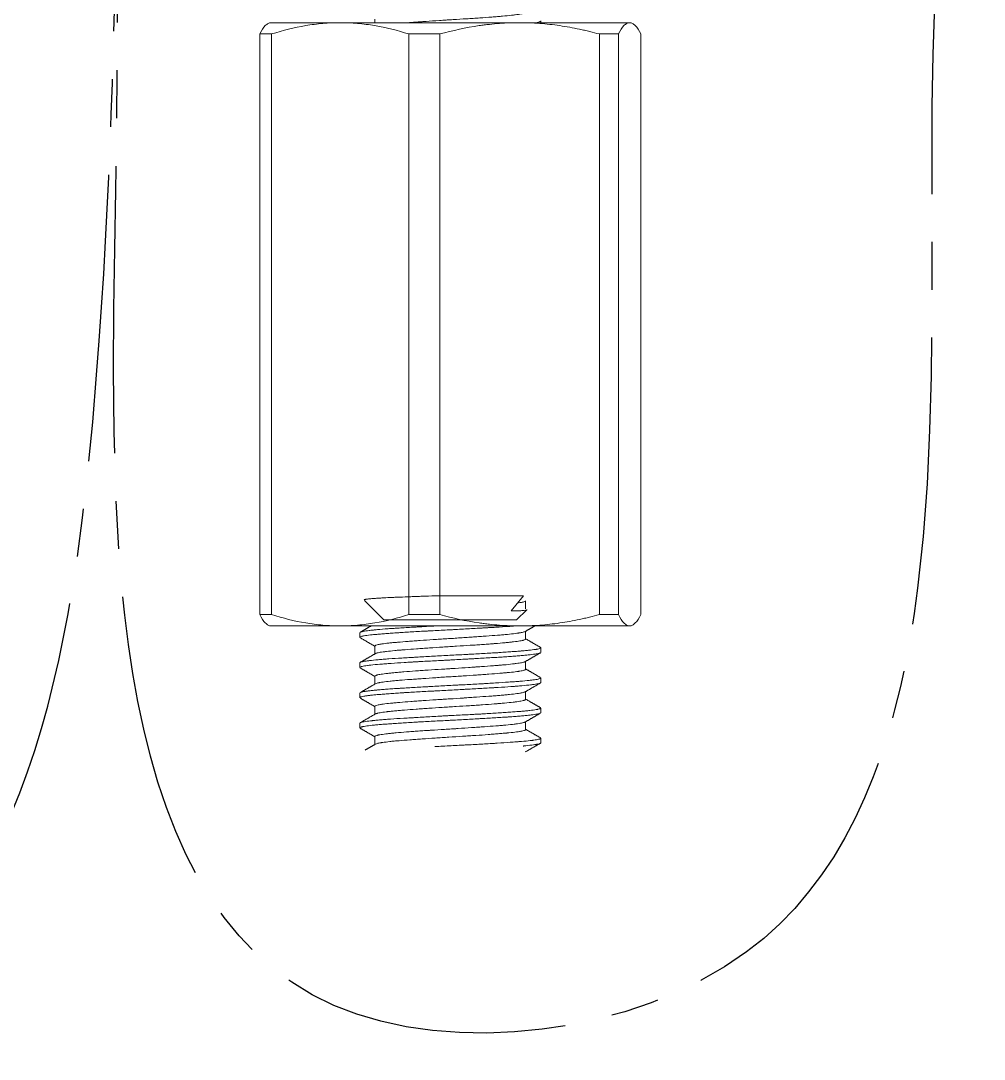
# Model space of a CAD drawing. Extents: x 10469 to 11055, y -15402 to -14985.
# Drawn here: x 10775.04 to 10807, y -15339.48 to -15305.06 of the extents above; entities that cross this region are included whole.
import ezdxf

# ---------------------------------------------------------------- set-up
doc = ezdxf.new("R2010")
doc.units = 0
doc.header["$MEASUREMENT"] = 0
doc.linetypes.add('CENTER2', pattern=[28.575, 19.05, -3.175, 3.175, -3.175])
doc.linetypes.add('HIDDEN2', pattern=[4.7625, 3.175, -1.5875])
doc.layers.get('0').update_dxf_attribs({"linetype": 'CONTINUOUS'})
doc.layers.add('1', color=4, linetype='HIDDEN2')
doc.layers.add('CENTER', color=1, linetype='CENTER2')

# ---------------------------------------------------------------- blocks, each defined once
blk = doc.blocks.new('ZF35533')
at = {"layer": '1', "color": 7, "linetype": 'Continuous', "lineweight": 18}
for p, q in [((4979.495, -494.267), (4967.597, -494.267)), ((4971.046, -494.154), (4971.046, -494.267)), ((4976.546, -494.267), (4976.546, -494.21)), ((4967.224, -513.891), (4967.224, -494.642)), ((4967.62, -494.642), (4967.224, -494.642)), ((4967.62, -513.891), (4967.62, -494.642)), ((4973.196, -494.642), (4972.171, -494.642)), ((4972.171, -513.891), (4972.171, -494.642)), ((4973.196, -513.891), (4973.196, -494.642)), ((4979.122, -494.642), (4978.493, -494.642)), ((4978.493, -513.891), (4978.493, -494.642)), ((4979.122, -513.891), (4979.122, -494.642)), ((4979.868, -513.891), (4979.868, -494.642)), ((4973.036, -513.267), (4975.974, -513.267)), ((4975.974, -513.267), (4975.57, -513.767)), ((4970.704, -513.425), (4971.346, -514.067)), ((4976.046, -513.701), (4976.046, -513.438)), ((4967.62, -513.891), (4967.224, -513.891)), ((4973.196, -513.891), (4972.171, -513.891)), ((4975.84, -513.767), (4975.57, -513.767)), ((4975.746, -514.067), (4976.08, -513.733)), ((4979.122, -513.891), (4978.493, -513.891)), ((4967.546, -514.267), (4969.896, -514.267)), ((4969.896, -514.267), (4975.845, -514.267)), ((4971.346, -514.067), (4975.746, -514.067)), ((4975.845, -514.267), (4979.495, -514.267)), ((4970.546, -514.489), (4970.546, -514.645)), ((4976.046, -514.7), (4976.046, -514.442)), ((4971.046, -514.933), (4971.046, -515.191)), ((4976.546, -515.144), (4976.546, -514.988)), ((4970.546, -515.489), (4970.546, -515.644)), ((4976.046, -515.7), (4976.046, -515.442)), ((4971.046, -515.933), (4971.046, -516.192)), ((4976.546, -516.144), (4976.546, -515.989)), ((4970.546, -516.489), (4970.546, -516.645)), ((4976.046, -516.7), (4976.046, -516.442)), ((4971.046, -516.933), (4971.046, -517.191)), ((4976.546, -517.144), (4976.546, -516.989)), ((4970.546, -517.489), (4970.546, -517.644)), ((4976.046, -517.7), (4976.046, -517.442)), ((4971.046, -517.933), (4971.046, -518.192)), ((4976.546, -518.145), (4976.546, -517.989)), ((4975.974, -518.244), (4975.974, -518.267))]:
    blk.add_line(p, q, dxfattribs=at)
for points, knots in [([(4972.146, -494.267), (4972.204, -494.262), (4972.264, -494.258), (4972.391, -494.249), (4972.476, -494.243), (4972.563, -494.237), (4972.599, -494.235), (4972.617, -494.233), (4972.67, -494.23), (4972.706, -494.227), (4972.886, -494.215), (4973.033, -494.205), (4973.258, -494.19), (4973.333, -494.185), (4973.429, -494.178), (4973.448, -494.177), (4973.486, -494.175), (4973.505, -494.174), (4973.562, -494.17), (4973.6, -494.167), (4973.79, -494.156), (4973.94, -494.146), (4974.125, -494.135), (4974.162, -494.133), (4974.236, -494.128), (4974.273, -494.126), (4974.382, -494.118), (4974.453, -494.114), (4974.662, -494.099), (4974.795, -494.089), (4974.954, -494.077), (4974.986, -494.074), (4975.048, -494.069), (4975.078, -494.067), (4975.167, -494.059), (4975.224, -494.054), (4975.388, -494.04), (4975.487, -494.03), (4975.599, -494.019), (4975.62, -494.016), (4975.662, -494.012), (4975.682, -494.009), (4975.74, -494.002), (4975.81, -493.993), (4975.869, -493.983), (4975.908, -493.976), (4975.92, -493.973), (4975.943, -493.969), (4975.953, -493.966), (4976.002, -493.953), (4976.027, -493.943), (4976.044, -493.929), (4976.046, -493.925), (4976.046, -493.921)], [0.2846428, 0.2846428, 0.2846428, 0.2846428, 0.3126218, 0.3126218, 0.3427278, 0.3502543, 0.3502543, 0.3577808, 0.3577808, 0.3728338, 0.3728338, 0.4330458, 0.4330458, 0.4631519, 0.4631519, 0.4706784, 0.4706784, 0.4782049, 0.4782049, 0.4932579, 0.4932579, 0.5534699, 0.5534699, 0.5685229, 0.5685229, 0.5835759, 0.5835759, 0.6136819, 0.6136819, 0.6738939, 0.6738939, 0.6889469, 0.6889469, 0.7039999, 0.7039999, 0.7341059, 0.7341059, 0.794318, 0.794318, 0.809371, 0.809371, 0.824424, 0.824424, 0.85453, 0.884636, 0.884636, 0.899689, 0.899689, 0.914742, 0.914742, 0.974954, 0.974954, 1, 1, 1, 1]), ([(4967.224, -494.642), (4967.286, -494.524), (4967.347, -494.43), (4967.441, -494.333), (4967.472, -494.308), (4967.534, -494.275), (4967.566, -494.267), (4967.597, -494.267)], [0, 0, 0, 0, 0.5, 0.5, 0.75, 0.75, 1, 1, 1, 1]), ([(4969.896, -494.267), (4969.705, -494.267), (4969.514, -494.275), (4969.13, -494.308), (4968.939, -494.333), (4968.369, -494.43), (4967.993, -494.525), (4967.62, -494.642)], [0, 0, 0, 0, 0.25, 0.25, 0.5, 0.5, 1, 1, 1, 1]), ([(4972.171, -494.642), (4971.796, -494.524), (4971.419, -494.43), (4970.851, -494.333), (4970.661, -494.308), (4970.279, -494.275), (4970.088, -494.267), (4969.896, -494.267)], [0, 0, 0, 0, 0.5, 0.5, 0.75, 0.75, 1, 1, 1, 1]), ([(4975.845, -494.267), (4975.622, -494.267), (4975.4, -494.275), (4975.065, -494.3), (4974.954, -494.31), (4974.786, -494.329), (4974.73, -494.336), (4974.619, -494.35), (4974.117, -494.419), (4973.626, -494.526), (4973.196, -494.642)], [0, 0, 0, 0, 0.25, 0.25, 0.375, 0.375, 0.4375, 0.4375, 0.5, 1, 1, 1, 1]), ([(4978.493, -494.642), (4978.385, -494.613), (4978.222, -494.571), (4978.057, -494.532), (4977.947, -494.507), (4977.892, -494.495), (4977.617, -494.437), (4977.396, -494.397), (4976.954, -494.333), (4976.733, -494.308), (4976.289, -494.275), (4976.067, -494.267), (4975.845, -494.267)], [0, 0, 0, 0, 0.125, 0.1875, 0.1875, 0.25, 0.25, 0.5, 0.5, 0.75, 0.75, 1, 1, 1, 1]), ([(4976.369, -494.267), (4976.409, -494.26), (4976.442, -494.254), (4976.489, -494.242), (4976.505, -494.237), (4976.521, -494.231), (4976.524, -494.23), (4976.529, -494.227), (4976.536, -494.223), (4976.541, -494.22), (4976.545, -494.215), (4976.546, -494.212), (4976.546, -494.21)], [0.8021387, 0.8021387, 0.8021387, 0.8021387, 0.8700665, 0.8700665, 0.9214645, 0.9214645, 0.9343141, 0.9343141, 0.9471636, 0.9728626, 0.9728626, 1, 1, 1, 1]), ([(4979.495, -494.267), (4979.464, -494.267), (4979.433, -494.275), (4979.37, -494.308), (4979.338, -494.333), (4979.245, -494.43), (4979.183, -494.525), (4979.122, -494.642)], [0, 0, 0, 0, 0.25, 0.25, 0.5, 0.5, 1, 1, 1, 1]), ([(4979.868, -494.642), (4979.807, -494.524), (4979.745, -494.43), (4979.652, -494.333), (4979.621, -494.308), (4979.558, -494.275), (4979.527, -494.267), (4979.495, -494.267)], [0, 0, 0, 0, 0.5, 0.5, 0.75, 0.75, 1, 1, 1, 1]), ([(4970.694, -513.396), (4970.698, -513.395), (4970.704, -513.393), (4970.716, -513.39), (4970.721, -513.388), (4970.733, -513.386), (4970.74, -513.385), (4970.777, -513.379), (4970.817, -513.374), (4970.915, -513.364), (4970.974, -513.359), (4971.059, -513.353), (4971.077, -513.352), (4971.113, -513.349), (4971.17, -513.345), (4971.23, -513.342), (4971.358, -513.334), (4971.451, -513.329), (4971.602, -513.322), (4971.654, -513.32), (4971.763, -513.315), (4971.819, -513.313), (4971.991, -513.306), (4972.11, -513.301), (4972.297, -513.294), (4972.361, -513.292), (4972.458, -513.288), (4972.491, -513.287), (4972.557, -513.284), (4972.591, -513.283), (4972.759, -513.277), (4972.896, -513.272), (4973.036, -513.267)], [0, 0, 0, 0, 0.043439, 0.043439, 0.071573, 0.071573, 0.099707, 0.099707, 0.212244, 0.212244, 0.32478, 0.32478, 0.352914, 0.352914, 0.381048, 0.437317, 0.437317, 0.549853, 0.549853, 0.606122, 0.606122, 0.66239, 0.66239, 0.774927, 0.774927, 0.831195, 0.831195, 0.859329, 0.859329, 0.887463, 0.887463, 1, 1, 1, 1]), ([(4976.046, -513.437), (4976.044, -513.441), (4976.042, -513.444), (4976.025, -513.456), (4975.999, -513.465), (4975.949, -513.477), (4975.939, -513.479), (4975.915, -513.484), (4975.903, -513.486), (4975.868, -513.492), (4975.844, -513.496), (4975.818, -513.5)], [0, 0, 0, 0, 0.146422, 0.146422, 0.592853, 0.592853, 0.704461, 0.704461, 0.816069, 0.816069, 1, 1, 1, 1]), ([(4967.224, -513.891), (4967.286, -514.009), (4967.347, -514.104), (4967.441, -514.2), (4967.472, -514.225), (4967.534, -514.258), (4967.566, -514.267), (4967.597, -514.267)], [0, 0, 0, 0, 0.5, 0.5, 0.75, 0.75, 1, 1, 1, 1]), ([(4969.896, -514.267), (4969.705, -514.267), (4969.514, -514.258), (4969.13, -514.225), (4968.939, -514.2), (4968.369, -514.103), (4967.993, -514.008), (4967.62, -513.891)], [0, 0, 0, 0, 0.25, 0.25, 0.5, 0.5, 1, 1, 1, 1]), ([(4972.171, -513.891), (4971.796, -514.009), (4971.419, -514.104), (4970.851, -514.2), (4970.661, -514.225), (4970.279, -514.258), (4970.088, -514.267), (4969.896, -514.267)], [0, 0, 0, 0, 0.5, 0.5, 0.75, 0.75, 1, 1, 1, 1]), ([(4975.845, -514.267), (4975.622, -514.267), (4975.4, -514.258), (4975.065, -514.233), (4974.954, -514.223), (4974.786, -514.204), (4974.73, -514.198), (4974.618, -514.183), (4974.117, -514.114), (4973.626, -514.007), (4973.196, -513.891)], [0, 0, 0, 0, 0.25, 0.25, 0.375, 0.375, 0.4375, 0.4375, 0.5, 1, 1, 1, 1]), ([(4975.84, -513.767), (4975.871, -513.764), (4975.899, -513.761), (4975.937, -513.757), (4975.949, -513.755), (4975.972, -513.752), (4975.983, -513.751), (4976.032, -513.743), (4976.059, -513.737), (4976.082, -513.729), (4976.086, -513.727), (4976.089, -513.724)], [0, 0, 0, 0, 0.206312, 0.206312, 0.309467, 0.309467, 0.412623, 0.412623, 0.825246, 0.825246, 1, 1, 1, 1]), ([(4978.493, -513.891), (4978.385, -513.921), (4978.222, -513.962), (4978.057, -514.001), (4977.947, -514.026), (4977.892, -514.038), (4977.617, -514.096), (4977.396, -514.136), (4976.954, -514.201), (4976.733, -514.225), (4976.289, -514.258), (4976.067, -514.267), (4975.845, -514.267)], [0, 0, 0, 0, 0.125, 0.1875, 0.1875, 0.25, 0.25, 0.5, 0.5, 0.75, 0.75, 1, 1, 1, 1]), ([(4979.495, -514.267), (4979.464, -514.267), (4979.433, -514.258), (4979.37, -514.225), (4979.338, -514.2), (4979.245, -514.103), (4979.183, -514.008), (4979.122, -513.891)], [0, 0, 0, 0, 0.25, 0.25, 0.5, 0.5, 1, 1, 1, 1]), ([(4979.868, -513.891), (4979.807, -514.009), (4979.745, -514.104), (4979.652, -514.2), (4979.621, -514.225), (4979.558, -514.258), (4979.527, -514.267), (4979.495, -514.267)], [0, 0, 0, 0, 0.5, 0.5, 0.75, 0.75, 1, 1, 1, 1]), ([(4975.709, -514.266), (4975.702, -514.267), (4975.696, -514.267), (4975.658, -514.27), (4975.626, -514.273), (4975.576, -514.276), (4975.559, -514.277), (4975.526, -514.28), (4975.509, -514.281), (4975.355, -514.291), (4975.209, -514.3), (4974.978, -514.314), (4974.898, -514.318), (4974.797, -514.324), (4974.776, -514.325), (4974.735, -514.328), (4974.714, -514.329), (4974.651, -514.333), (4974.61, -514.335), (4974.399, -514.347), (4974.226, -514.357), (4973.962, -514.372), (4973.873, -514.377), (4973.761, -514.383), (4973.738, -514.385), (4973.693, -514.387), (4973.626, -514.391), (4973.558, -514.394), (4973.335, -514.406), (4973.157, -514.415), (4972.938, -514.426), (4972.872, -514.43), (4972.806, -514.433), (4972.763, -514.435), (4972.741, -514.436), (4972.632, -514.442), (4972.547, -514.447), (4972.297, -514.461), (4972.137, -514.47), (4971.946, -514.483), (4971.908, -514.485), (4971.852, -514.489), (4971.834, -514.49), (4971.797, -514.493), (4971.705, -514.499), (4971.619, -514.505), (4971.485, -514.515), (4971.421, -514.52), (4971.299, -514.529), (4971.241, -514.534), (4971.158, -514.54), (4971.131, -514.543), (4971.078, -514.547), (4971.053, -514.55), (4970.98, -514.556), (4970.935, -514.561), (4970.81, -514.575), (4970.741, -514.584), (4970.673, -514.597), (4970.66, -514.599), (4970.637, -514.604), (4970.626, -514.607), (4970.597, -514.614), (4970.567, -514.624), (4970.552, -514.634), (4970.545, -514.644), (4970.546, -514.648), (4970.553, -514.656), (4970.557, -514.658), (4970.561, -514.661)], [0, 0, 0, 0, 0.003762, 0.003762, 0.021846, 0.021846, 0.030888, 0.030888, 0.039931, 0.039931, 0.112269, 0.112269, 0.148438, 0.148438, 0.15748, 0.15748, 0.166522, 0.166522, 0.184607, 0.184607, 0.256945, 0.256945, 0.293114, 0.293114, 0.302156, 0.302156, 0.311198, 0.329283, 0.329283, 0.401621, 0.401621, 0.419705, 0.428747, 0.428747, 0.43779, 0.43779, 0.473959, 0.473959, 0.546297, 0.546297, 0.564381, 0.564381, 0.573423, 0.573423, 0.582465, 0.618634, 0.618634, 0.654803, 0.654803, 0.690972, 0.690972, 0.709057, 0.709057, 0.727141, 0.727141, 0.76331, 0.76331, 0.835648, 0.835648, 0.853733, 0.853733, 0.871817, 0.871817, 0.907986, 0.944155, 0.944155, 0.980324, 0.980324, 1, 1, 1, 1]), ([(4970.56, -514.474), (4970.56, -514.474), (4970.569, -514.469), (4970.581, -514.464), (4970.606, -514.458), (4970.616, -514.455), (4970.631, -514.452), (4970.636, -514.451), (4970.648, -514.449), (4970.654, -514.447), (4970.709, -514.437), (4970.773, -514.428), (4970.89, -514.413), (4970.933, -514.409), (4970.991, -514.402), (4971.003, -514.401), (4971.028, -514.399), (4971.04, -514.397), (4971.077, -514.394), (4971.103, -514.391), (4971.236, -514.379), (4971.354, -514.369), (4971.549, -514.355), (4971.617, -514.35), (4971.705, -514.345), (4971.723, -514.343), (4971.759, -514.341), (4971.814, -514.338), (4971.869, -514.334), (4972.057, -514.323), (4972.214, -514.314), (4972.421, -514.302), (4972.483, -514.298), (4972.547, -514.295), (4972.589, -514.292), (4972.611, -514.291), (4972.718, -514.285), (4972.805, -514.28), (4972.942, -514.272), (4972.993, -514.269), (4973.043, -514.266)], [0, 0, 0, 0, 0.001095, 0.069626, 0.069626, 0.103891, 0.103891, 0.121024, 0.121024, 0.138156, 0.138156, 0.275218, 0.275218, 0.343749, 0.343749, 0.360882, 0.360882, 0.378014, 0.378014, 0.41228, 0.41228, 0.549341, 0.549341, 0.617872, 0.617872, 0.635005, 0.635005, 0.652137, 0.686403, 0.686403, 0.823464, 0.823464, 0.85773, 0.874863, 0.874863, 0.891995, 0.891995, 0.960526, 0.960526, 1, 1, 1, 1]), ([(4976.036, -514.448), (4976.03, -514.452), (4976.022, -514.456), (4975.986, -514.469), (4975.948, -514.478), (4975.884, -514.49), (4975.87, -514.492), (4975.848, -514.496), (4975.84, -514.497), (4975.825, -514.499), (4975.817, -514.5), (4975.777, -514.507), (4975.741, -514.511), (4975.627, -514.526), (4975.54, -514.536), (4975.428, -514.547), (4975.415, -514.549), (4975.39, -514.551), (4975.377, -514.552), (4975.338, -514.556), (4975.311, -514.559), (4975.229, -514.566), (4975.173, -514.57), (4974.997, -514.584), (4974.871, -514.593), (4974.72, -514.604), (4974.703, -514.605), (4974.67, -514.608), (4974.619, -514.611), (4974.567, -514.615), (4974.463, -514.622), (4974.322, -514.632), (4974.176, -514.642), (4974.066, -514.649), (4974.029, -514.652), (4973.954, -514.657), (4973.916, -514.659), (4973.803, -514.667), (4973.728, -514.672), (4973.577, -514.682), (4973.502, -514.686), (4973.351, -514.696), (4973.276, -514.7), (4973.163, -514.707), (4973.126, -514.71), (4973.051, -514.714), (4973.014, -514.717), (4972.829, -514.728), (4972.686, -514.738), (4972.478, -514.752), (4972.411, -514.757), (4972.311, -514.764), (4972.277, -514.767), (4972.212, -514.772), (4972.181, -514.774), (4972.024, -514.787), (4971.907, -514.797), (4971.745, -514.811), (4971.693, -514.816), (4971.594, -514.825), (4971.548, -514.83), (4971.417, -514.844), (4971.342, -514.853), (4971.262, -514.865), (4971.247, -514.868), (4971.218, -514.872), (4971.204, -514.875), (4971.166, -514.882), (4971.144, -514.887), (4971.088, -514.902), (4971.063, -514.912), (4971.05, -514.925), (4971.048, -514.927), (4971.047, -514.931), (4971.046, -514.932), (4971.046, -514.933)], [0, 0, 0, 0, 0.024331, 0.024331, 0.083969, 0.083969, 0.098878, 0.098878, 0.106333, 0.106333, 0.113787, 0.113787, 0.143606, 0.143606, 0.203243, 0.203243, 0.210698, 0.210698, 0.218153, 0.218153, 0.233062, 0.233062, 0.262881, 0.262881, 0.322518, 0.322518, 0.329973, 0.329973, 0.337427, 0.352337, 0.352337, 0.382155, 0.411974, 0.411974, 0.426883, 0.426883, 0.441793, 0.441793, 0.471611, 0.471611, 0.50143, 0.50143, 0.531249, 0.531249, 0.546158, 0.546158, 0.561067, 0.561067, 0.620705, 0.620705, 0.650523, 0.650523, 0.665433, 0.665433, 0.680342, 0.680342, 0.739979, 0.739979, 0.769798, 0.769798, 0.799617, 0.799617, 0.859254, 0.859254, 0.874163, 0.874163, 0.889073, 0.889073, 0.918891, 0.918891, 0.978529, 0.978529, 0.993438, 0.993438, 1, 1, 1, 1]), ([(4970.546, -515.488), (4970.546, -515.487), (4970.547, -515.486), (4970.548, -515.483), (4970.55, -515.48), (4970.556, -515.476), (4970.559, -515.474), (4970.562, -515.473), (4970.584, -515.462), (4970.619, -515.454), (4970.695, -515.44), (4970.724, -515.435), (4970.774, -515.428), (4970.791, -515.426), (4970.828, -515.421), (4970.848, -515.419), (4970.949, -515.406), (4971.044, -515.397), (4971.205, -515.382), (4971.262, -515.377), (4971.352, -515.369), (4971.383, -515.367), (4971.447, -515.362), (4971.479, -515.36), (4971.644, -515.348), (4971.786, -515.339), (4972.012, -515.326), (4972.09, -515.321), (4972.21, -515.314), (4972.251, -515.312), (4972.332, -515.307), (4972.374, -515.305), (4972.581, -515.293), (4972.752, -515.283), (4973.014, -515.268), (4973.103, -515.263), (4973.282, -515.253), (4973.372, -515.248), (4973.64, -515.233), (4973.818, -515.224), (4974.04, -515.213), (4974.084, -515.211), (4974.172, -515.206), (4974.217, -515.204), (4974.348, -515.197), (4974.434, -515.193), (4974.687, -515.179), (4974.85, -515.169), (4975.046, -515.157), (4975.085, -515.155), (4975.143, -515.151), (4975.162, -515.15), (4975.2, -515.147), (4975.294, -515.141), (4975.455, -515.13), (4975.587, -515.12), (4975.714, -515.11), (4975.775, -515.106), (4975.848, -515.1), (4975.862, -515.099), (4975.891, -515.097), (4975.905, -515.095), (4975.946, -515.092), (4975.973, -515.09), (4976.051, -515.083), (4976.099, -515.078), (4976.233, -515.065), (4976.308, -515.055), (4976.377, -515.044), (4976.384, -515.043), (4976.399, -515.041), (4976.419, -515.037), (4976.438, -515.033), (4976.472, -515.026), (4976.509, -515.016), (4976.531, -515.006), (4976.541, -514.998), (4976.545, -514.995), (4976.546, -514.991), (4976.546, -514.989), (4976.546, -514.988), (4976.545, -514.981), (4976.539, -514.977), (4976.529, -514.972)], [0, 0, 0, 0, 0.005079, 0.005079, 0.018883, 0.025784, 0.025784, 0.032686, 0.032686, 0.087898, 0.087898, 0.115504, 0.115504, 0.129307, 0.129307, 0.14311, 0.14311, 0.198322, 0.198322, 0.225928, 0.225928, 0.239731, 0.239731, 0.253534, 0.253534, 0.308746, 0.308746, 0.336352, 0.336352, 0.350155, 0.350155, 0.363958, 0.363958, 0.41917, 0.41917, 0.446776, 0.446776, 0.474382, 0.474382, 0.529594, 0.529594, 0.543397, 0.543397, 0.5572, 0.5572, 0.584806, 0.584806, 0.640018, 0.640018, 0.653821, 0.653821, 0.660722, 0.660722, 0.667624, 0.69523, 0.722836, 0.722836, 0.750442, 0.750442, 0.757343, 0.757343, 0.764245, 0.764245, 0.778048, 0.778048, 0.805654, 0.805654, 0.860866, 0.860866, 0.867767, 0.867767, 0.874669, 0.888472, 0.888472, 0.916078, 0.943684, 0.943684, 0.957487, 0.964389, 0.964389, 0.97129, 0.97129, 1, 1, 1, 1]), ([(4971.061, -515.183), (4971.065, -515.181), (4971.07, -515.178), (4971.078, -515.175), (4971.081, -515.174), (4971.088, -515.172), (4971.091, -515.17), (4971.125, -515.16), (4971.168, -515.151), (4971.252, -515.136), (4971.291, -515.13), (4971.335, -515.124), (4971.353, -515.122), (4971.363, -515.121), (4971.391, -515.117), (4971.41, -515.114), (4971.512, -515.102), (4971.604, -515.092), (4971.757, -515.077), (4971.811, -515.072), (4971.882, -515.066), (4971.897, -515.065), (4971.926, -515.063), (4971.969, -515.059), (4972.014, -515.056), (4972.166, -515.044), (4972.294, -515.035), (4972.464, -515.023), (4972.499, -515.02), (4972.568, -515.016), (4972.604, -515.013), (4972.711, -515.006), (4972.783, -515.001), (4973.001, -514.986), (4973.149, -514.976), (4973.339, -514.963), (4973.377, -514.961), (4973.453, -514.956), (4973.492, -514.953), (4973.606, -514.946), (4973.681, -514.941), (4973.908, -514.927), (4974.057, -514.918), (4974.241, -514.906), (4974.278, -514.904), (4974.35, -514.899), (4974.386, -514.897), (4974.493, -514.89), (4974.632, -514.88), (4974.765, -514.87), (4974.863, -514.863), (4974.911, -514.859), (4974.959, -514.855), (4974.99, -514.853), (4975.006, -514.852), (4975.145, -514.84), (4975.258, -514.83), (4975.414, -514.816), (4975.464, -514.811), (4975.534, -514.804), (4975.557, -514.802), (4975.591, -514.798), (4975.602, -514.797), (4975.623, -514.795), (4975.634, -514.794), (4975.727, -514.783), (4975.797, -514.774), (4975.884, -514.759), (4975.917, -514.753), (4975.944, -514.747), (4975.955, -514.745), (4975.96, -514.743), (4975.974, -514.739), (4975.983, -514.737), (4976.023, -514.724), (4976.041, -514.714), (4976.046, -514.703), (4976.046, -514.701), (4976.046, -514.699)], [0, 0, 0, 0, 0.013796, 0.013796, 0.021294, 0.021294, 0.028792, 0.028792, 0.088772, 0.088772, 0.118763, 0.126261, 0.126261, 0.133758, 0.133758, 0.148753, 0.148753, 0.208734, 0.208734, 0.238725, 0.238725, 0.246222, 0.246222, 0.25372, 0.268715, 0.268715, 0.328696, 0.328696, 0.343691, 0.343691, 0.358687, 0.358687, 0.388677, 0.388677, 0.448658, 0.448658, 0.463653, 0.463653, 0.478648, 0.478648, 0.508639, 0.508639, 0.56862, 0.56862, 0.583615, 0.583615, 0.59861, 0.59861, 0.628601, 0.658591, 0.658591, 0.673586, 0.681084, 0.681084, 0.688582, 0.688582, 0.748562, 0.748562, 0.778553, 0.778553, 0.793548, 0.793548, 0.801046, 0.801046, 0.808543, 0.808543, 0.868524, 0.868524, 0.898515, 0.906012, 0.906012, 0.91351, 0.91351, 0.928505, 0.928505, 0.988486, 0.988486, 1, 1, 1, 1]), ([(4976.533, -515.16), (4976.529, -515.162), (4976.515, -515.168), (4976.492, -515.175), (4976.462, -515.181), (4976.451, -515.184), (4976.427, -515.188), (4976.414, -515.191), (4976.345, -515.202), (4976.275, -515.211), (4976.149, -515.226), (4976.103, -515.231), (4976.029, -515.238), (4976.003, -515.241), (4975.95, -515.246), (4975.923, -515.248), (4975.839, -515.256), (4975.781, -515.261), (4975.658, -515.27), (4975.593, -515.275), (4975.459, -515.284), (4975.389, -515.289), (4975.28, -515.296), (4975.243, -515.298), (4975.168, -515.302), (4975.13, -515.305), (4974.938, -515.316), (4974.778, -515.325), (4974.527, -515.34), (4974.442, -515.345), (4974.311, -515.352), (4974.267, -515.355), (4974.18, -515.36), (4974.136, -515.362), (4973.916, -515.375), (4973.739, -515.385), (4973.515, -515.397), (4973.47, -515.399), (4973.38, -515.404), (4973.335, -515.406), (4973.2, -515.413), (4973.111, -515.417), (4972.848, -515.431), (4972.675, -515.44), (4972.465, -515.451), (4972.423, -515.454), (4972.361, -515.457), (4972.34, -515.459), (4972.299, -515.461), (4972.197, -515.467), (4972.098, -515.473), (4971.867, -515.488), (4971.722, -515.498), (4971.569, -515.509), (4971.552, -515.51), (4971.519, -515.513), (4971.502, -515.514), (4971.453, -515.517), (4971.421, -515.52), (4971.328, -515.527), (4971.268, -515.531), (4971.1, -515.545), (4971.001, -515.554), (4970.903, -515.564), (4970.893, -515.566), (4970.872, -515.568), (4970.842, -515.571), (4970.813, -515.575), (4970.76, -515.582), (4970.696, -515.592), (4970.647, -515.602), (4970.616, -515.609), (4970.602, -515.613), (4970.591, -515.616), (4970.583, -515.619), (4970.58, -515.62), (4970.564, -515.627), (4970.555, -515.632), (4970.548, -515.639), (4970.547, -515.642), (4970.546, -515.644)], [0, 0, 0, 0, 0.013182, 0.042608, 0.042608, 0.057321, 0.057321, 0.072034, 0.072034, 0.130885, 0.130885, 0.16031, 0.16031, 0.175023, 0.175023, 0.189736, 0.189736, 0.219161, 0.219161, 0.248587, 0.248587, 0.278013, 0.278013, 0.292725, 0.292725, 0.307438, 0.307438, 0.366289, 0.366289, 0.395715, 0.395715, 0.410428, 0.410428, 0.425141, 0.425141, 0.483992, 0.483992, 0.498704, 0.498704, 0.513417, 0.513417, 0.542843, 0.542843, 0.601694, 0.601694, 0.616407, 0.616407, 0.623763, 0.623763, 0.63112, 0.660545, 0.660545, 0.719396, 0.719396, 0.726753, 0.726753, 0.734109, 0.734109, 0.748822, 0.748822, 0.778247, 0.778247, 0.837099, 0.837099, 0.844455, 0.844455, 0.851811, 0.866524, 0.866524, 0.89595, 0.925375, 0.925375, 0.940088, 0.947445, 0.947445, 0.954801, 0.954801, 0.984227, 0.984227, 1, 1, 1, 1]), ([(4976.031, -515.451), (4976.028, -515.453), (4976.024, -515.454), (4976.014, -515.458), (4976.008, -515.461), (4975.994, -515.465), (4975.985, -515.468), (4975.941, -515.479), (4975.892, -515.489), (4975.8, -515.503), (4975.767, -515.508), (4975.711, -515.515), (4975.692, -515.518), (4975.652, -515.523), (4975.631, -515.525), (4975.524, -515.538), (4975.428, -515.548), (4975.269, -515.562), (4975.213, -515.567), (4975.14, -515.573), (4975.125, -515.574), (4975.096, -515.576), (4975.051, -515.58), (4975.005, -515.583), (4974.85, -515.595), (4974.719, -515.604), (4974.547, -515.616), (4974.495, -515.62), (4974.441, -515.623), (4974.406, -515.626), (4974.388, -515.627), (4974.298, -515.633), (4974.225, -515.638), (4974.006, -515.653), (4973.857, -515.663), (4973.668, -515.676), (4973.63, -515.678), (4973.573, -515.682), (4973.554, -515.683), (4973.516, -515.686), (4973.497, -515.687), (4973.402, -515.693), (4973.326, -515.697), (4973.102, -515.711), (4972.954, -515.72), (4972.773, -515.732), (4972.737, -515.734), (4972.665, -515.739), (4972.629, -515.742), (4972.524, -515.749), (4972.456, -515.754), (4972.256, -515.768), (4972.129, -515.778), (4971.978, -515.791), (4971.949, -515.793), (4971.891, -515.798), (4971.863, -515.801), (4971.781, -515.808), (4971.728, -515.813), (4971.628, -515.822), (4971.58, -515.827), (4971.513, -515.834), (4971.491, -515.836), (4971.449, -515.841), (4971.428, -515.843), (4971.33, -515.855), (4971.264, -515.864), (4971.183, -515.879), (4971.159, -515.884), (4971.129, -515.891), (4971.119, -515.894), (4971.102, -515.899), (4971.094, -515.901), (4971.061, -515.914), (4971.047, -515.923), (4971.046, -515.933)], [0, 0, 0, 0, 0.011277, 0.011277, 0.026272, 0.026272, 0.041267, 0.041267, 0.101248, 0.101248, 0.131238, 0.131238, 0.146233, 0.146233, 0.161229, 0.161229, 0.22121, 0.22121, 0.2512, 0.2512, 0.258698, 0.258698, 0.266195, 0.28119, 0.28119, 0.341171, 0.341171, 0.356166, 0.363664, 0.363664, 0.371162, 0.371162, 0.401152, 0.401152, 0.461133, 0.461133, 0.476128, 0.476128, 0.483626, 0.483626, 0.491123, 0.491123, 0.521114, 0.521114, 0.581095, 0.581095, 0.59609, 0.59609, 0.611085, 0.611085, 0.641076, 0.641076, 0.701056, 0.701056, 0.716052, 0.716052, 0.731047, 0.731047, 0.761037, 0.761037, 0.791028, 0.791028, 0.806023, 0.806023, 0.821018, 0.821018, 0.880999, 0.880999, 0.910989, 0.910989, 0.925985, 0.925985, 0.94098, 0.94098, 1, 1, 1, 1]), ([(4971.064, -516.181), (4971.08, -516.173), (4971.108, -516.165), (4971.157, -516.154), (4971.174, -516.15), (4971.193, -516.147), (4971.207, -516.144), (4971.213, -516.143), (4971.249, -516.137), (4971.28, -516.132), (4971.382, -516.118), (4971.462, -516.108), (4971.577, -516.095), (4971.6, -516.092), (4971.637, -516.089), (4971.65, -516.087), (4971.675, -516.085), (4971.687, -516.084), (4971.752, -516.077), (4971.805, -516.073), (4971.973, -516.058), (4972.093, -516.049), (4972.255, -516.038), (4972.288, -516.035), (4972.355, -516.03), (4972.389, -516.028), (4972.491, -516.021), (4972.56, -516.016), (4972.771, -516.002), (4972.916, -515.992), (4973.142, -515.976), (4973.217, -515.971), (4973.368, -515.961), (4973.443, -515.956), (4973.594, -515.947), (4973.67, -515.942), (4973.784, -515.935), (4973.822, -515.933), (4973.897, -515.928), (4973.935, -515.926), (4974.123, -515.914), (4974.27, -515.905), (4974.483, -515.891), (4974.552, -515.886), (4974.656, -515.878), (4974.69, -515.876), (4974.757, -515.871), (4974.791, -515.868), (4974.954, -515.856), (4975.076, -515.846), (4975.248, -515.831), (4975.303, -515.826), (4975.369, -515.82), (4975.382, -515.819), (4975.407, -515.817), (4975.446, -515.813), (4975.482, -515.81), (4975.6, -515.798), (4975.683, -515.789), (4975.772, -515.777), (4975.797, -515.773), (4975.821, -515.77), (4975.837, -515.767), (4975.844, -515.766), (4975.881, -515.76), (4975.908, -515.755), (4975.976, -515.74), (4976.008, -515.73), (4976.032, -515.718), (4976.036, -515.715), (4976.042, -515.71), (4976.044, -515.707), (4976.046, -515.703), (4976.046, -515.701), (4976.046, -515.699)], [0, 0, 0, 0, 0.054913, 0.054913, 0.069966, 0.077493, 0.077493, 0.085019, 0.085019, 0.115125, 0.115125, 0.175337, 0.175337, 0.19039, 0.19039, 0.197917, 0.197917, 0.205443, 0.205443, 0.235549, 0.235549, 0.295761, 0.295761, 0.310814, 0.310814, 0.325867, 0.325867, 0.355973, 0.355973, 0.416185, 0.416185, 0.446291, 0.446291, 0.476397, 0.476397, 0.506503, 0.506503, 0.521556, 0.521556, 0.536609, 0.536609, 0.596821, 0.596821, 0.626926, 0.626926, 0.641979, 0.641979, 0.657032, 0.657032, 0.717244, 0.717244, 0.74735, 0.74735, 0.754877, 0.754877, 0.762403, 0.777456, 0.777456, 0.837668, 0.837668, 0.852721, 0.860248, 0.860248, 0.867774, 0.867774, 0.89788, 0.89788, 0.958092, 0.958092, 0.973145, 0.973145, 0.988198, 0.988198, 1, 1, 1, 1]), ([(4970.563, -516.472), (4970.565, -516.471), (4970.566, -516.47), (4970.59, -516.461), (4970.627, -516.452), (4970.694, -516.44), (4970.708, -516.438), (4970.739, -516.433), (4970.755, -516.431), (4970.806, -516.424), (4970.881, -516.414), (4970.97, -516.405), (4971.043, -516.397), (4971.08, -516.393), (4971.12, -516.39), (4971.147, -516.387), (4971.16, -516.386), (4971.229, -516.38), (4971.287, -516.375), (4971.409, -516.365), (4971.473, -516.36), (4971.605, -516.351), (4971.674, -516.346), (4971.782, -516.34), (4971.819, -516.337), (4971.874, -516.334), (4971.893, -516.333), (4971.931, -516.331), (4971.95, -516.329), (4972.122, -516.319), (4972.282, -516.31), (4972.531, -516.296), (4972.616, -516.291), (4972.724, -516.284), (4972.745, -516.283), (4972.789, -516.281), (4972.811, -516.279), (4972.877, -516.276), (4972.921, -516.273), (4973.141, -516.261), (4973.318, -516.251), (4973.586, -516.236), (4973.676, -516.232), (4973.788, -516.226), (4973.811, -516.225), (4973.856, -516.222), (4973.923, -516.219), (4973.99, -516.216), (4974.211, -516.204), (4974.383, -516.195), (4974.594, -516.184), (4974.657, -516.18), (4974.719, -516.177), (4974.761, -516.174), (4974.781, -516.173), (4974.884, -516.167), (4974.963, -516.162), (4975.196, -516.148), (4975.342, -516.138), (4975.514, -516.125), (4975.547, -516.123), (4975.597, -516.119), (4975.613, -516.118), (4975.646, -516.116), (4975.726, -516.11), (4975.801, -516.104), (4975.972, -516.09), (4976.073, -516.081), (4976.183, -516.07), (4976.204, -516.067), (4976.245, -516.063), (4976.265, -516.06), (4976.32, -516.053), (4976.353, -516.048), (4976.44, -516.034), (4976.483, -516.024), (4976.518, -516.011), (4976.524, -516.009), (4976.533, -516.004), (4976.537, -516.001), (4976.544, -515.995), (4976.546, -515.992), (4976.546, -515.988)], [0, 0, 0, 0, 0.005188, 0.005188, 0.064151, 0.064151, 0.078891, 0.078891, 0.093632, 0.093632, 0.123113, 0.152594, 0.152594, 0.167335, 0.174705, 0.174705, 0.182075, 0.182075, 0.211556, 0.211556, 0.241037, 0.241037, 0.270518, 0.270518, 0.285259, 0.285259, 0.292629, 0.292629, 0.3, 0.3, 0.358962, 0.358962, 0.388443, 0.388443, 0.395813, 0.395813, 0.403183, 0.403183, 0.417924, 0.417924, 0.476886, 0.476886, 0.506367, 0.506367, 0.513738, 0.513738, 0.521108, 0.535848, 0.535848, 0.594811, 0.594811, 0.609551, 0.616921, 0.616921, 0.624292, 0.624292, 0.653773, 0.653773, 0.712735, 0.712735, 0.727476, 0.727476, 0.734846, 0.734846, 0.742216, 0.771697, 0.771697, 0.83066, 0.83066, 0.8454, 0.8454, 0.860141, 0.860141, 0.889622, 0.889622, 0.948584, 0.948584, 0.963325, 0.963325, 0.978065, 0.978065, 1, 1, 1, 1]), ([(4976.546, -516.145), (4976.546, -516.146), (4976.546, -516.148), (4976.544, -516.152), (4976.541, -516.154), (4976.536, -516.158), (4976.534, -516.159), (4976.53, -516.161), (4976.528, -516.162), (4976.504, -516.173), (4976.466, -516.181), (4976.388, -516.195), (4976.358, -516.2), (4976.315, -516.206), (4976.307, -516.207), (4976.289, -516.209), (4976.279, -516.21), (4976.251, -516.214), (4976.231, -516.216), (4976.128, -516.229), (4976.032, -516.238), (4975.869, -516.253), (4975.811, -516.258), (4975.735, -516.264), (4975.719, -516.266), (4975.688, -516.268), (4975.64, -516.272), (4975.591, -516.275), (4975.425, -516.287), (4975.283, -516.296), (4975.093, -516.307), (4975.035, -516.31), (4974.976, -516.314), (4974.936, -516.316), (4974.916, -516.317), (4974.815, -516.323), (4974.733, -516.328), (4974.484, -516.342), (4974.313, -516.352), (4974.093, -516.365), (4974.049, -516.367), (4973.96, -516.372), (4973.915, -516.375), (4973.781, -516.382), (4973.692, -516.387), (4973.424, -516.402), (4973.246, -516.411), (4973.024, -516.422), (4972.98, -516.424), (4972.891, -516.429), (4972.848, -516.431), (4972.717, -516.438), (4972.631, -516.442), (4972.379, -516.456), (4972.217, -516.466), (4972.021, -516.478), (4971.982, -516.48), (4971.906, -516.485), (4971.869, -516.488), (4971.759, -516.495), (4971.617, -516.505), (4971.485, -516.515), (4971.359, -516.524), (4971.299, -516.529), (4971.212, -516.536), (4971.184, -516.538), (4971.129, -516.543), (4971.103, -516.545), (4971.027, -516.552), (4970.932, -516.561), (4970.851, -516.57), (4970.796, -516.577), (4970.778, -516.58), (4970.745, -516.584), (4970.729, -516.587), (4970.655, -516.599), (4970.611, -516.609), (4970.569, -516.624), (4970.559, -516.629), (4970.55, -516.636), (4970.548, -516.639), (4970.547, -516.642), (4970.546, -516.644), (4970.546, -516.645)], [0, 0, 0, 0, 0.009352, 0.009352, 0.023609, 0.023609, 0.030737, 0.030737, 0.037865, 0.037865, 0.094891, 0.094891, 0.123403, 0.123403, 0.130532, 0.130532, 0.13766, 0.13766, 0.151916, 0.151916, 0.208942, 0.208942, 0.237455, 0.237455, 0.244583, 0.244583, 0.251711, 0.265967, 0.265967, 0.322993, 0.322993, 0.337249, 0.344377, 0.344377, 0.351506, 0.351506, 0.380018, 0.380018, 0.437044, 0.437044, 0.4513, 0.4513, 0.465557, 0.465557, 0.494069, 0.494069, 0.551095, 0.551095, 0.565351, 0.565351, 0.579608, 0.579608, 0.60812, 0.60812, 0.665146, 0.665146, 0.679402, 0.679402, 0.693659, 0.693659, 0.722171, 0.750684, 0.750684, 0.779197, 0.779197, 0.793453, 0.793453, 0.80771, 0.80771, 0.836222, 0.864735, 0.864735, 0.878992, 0.878992, 0.893248, 0.893248, 0.950274, 0.950274, 0.978786, 0.978786, 0.993043, 0.993043, 1, 1, 1, 1]), ([(4976.032, -516.45), (4976.03, -516.451), (4976.029, -516.452), (4976.008, -516.462), (4975.976, -516.471), (4975.919, -516.483), (4975.906, -516.485), (4975.88, -516.49), (4975.866, -516.493), (4975.822, -516.5), (4975.79, -516.505), (4975.684, -516.519), (4975.601, -516.529), (4975.483, -516.542), (4975.459, -516.544), (4975.409, -516.549), (4975.383, -516.552), (4975.305, -516.559), (4975.251, -516.564), (4975.138, -516.573), (4975.079, -516.578), (4974.987, -516.585), (4974.94, -516.588), (4974.892, -516.592), (4974.86, -516.594), (4974.844, -516.595), (4974.697, -516.606), (4974.56, -516.615), (4974.349, -516.63), (4974.277, -516.635), (4974.167, -516.642), (4974.131, -516.645), (4974.075, -516.649), (4974.056, -516.65), (4974.019, -516.652), (4974, -516.654), (4973.832, -516.665), (4973.682, -516.675), (4973.456, -516.689), (4973.361, -516.695), (4973.267, -516.701), (4973.229, -516.703), (4973.21, -516.705), (4973.153, -516.708), (4973.116, -516.71), (4972.93, -516.722), (4972.785, -516.731), (4972.574, -516.745), (4972.505, -516.75), (4972.419, -516.756), (4972.402, -516.757), (4972.368, -516.76), (4972.318, -516.764), (4972.269, -516.767), (4972.108, -516.78), (4971.988, -516.79), (4971.847, -516.802), (4971.819, -516.805), (4971.765, -516.809), (4971.739, -516.812), (4971.661, -516.819), (4971.612, -516.824), (4971.474, -516.838), (4971.393, -516.847), (4971.306, -516.859), (4971.29, -516.861), (4971.258, -516.866), (4971.243, -516.868), (4971.2, -516.875), (4971.175, -516.88), (4971.11, -516.895), (4971.079, -516.905), (4971.058, -516.918), (4971.054, -516.92), (4971.049, -516.925), (4971.048, -516.928), (4971.047, -516.931), (4971.046, -516.932), (4971.046, -516.933)], [0, 0, 0, 0, 0.005746, 0.005746, 0.065612, 0.065612, 0.080579, 0.080579, 0.095545, 0.095545, 0.125478, 0.125478, 0.185344, 0.185344, 0.20031, 0.20031, 0.215277, 0.215277, 0.24521, 0.24521, 0.275143, 0.275143, 0.290109, 0.297592, 0.297592, 0.305075, 0.305075, 0.364941, 0.364941, 0.394874, 0.394874, 0.409841, 0.409841, 0.417324, 0.417324, 0.424807, 0.424807, 0.484673, 0.484673, 0.514606, 0.522089, 0.522089, 0.529572, 0.529572, 0.544539, 0.544539, 0.604405, 0.604405, 0.634337, 0.634337, 0.641821, 0.641821, 0.649304, 0.66427, 0.66427, 0.724136, 0.724136, 0.739103, 0.739103, 0.754069, 0.754069, 0.784002, 0.784002, 0.843868, 0.843868, 0.858834, 0.858834, 0.873801, 0.873801, 0.903734, 0.903734, 0.963599, 0.963599, 0.978566, 0.978566, 0.993532, 0.993532, 1, 1, 1, 1]), ([(4971.058, -517.185), (4971.065, -517.18), (4971.076, -517.175), (4971.094, -517.169), (4971.098, -517.168), (4971.106, -517.166), (4971.11, -517.165), (4971.124, -517.161), (4971.134, -517.159), (4971.165, -517.152), (4971.189, -517.147), (4971.272, -517.133), (4971.339, -517.123), (4971.43, -517.112), (4971.44, -517.111), (4971.461, -517.108), (4971.493, -517.104), (4971.526, -517.101), (4971.594, -517.093), (4971.642, -517.088), (4971.744, -517.078), (4971.797, -517.073), (4971.881, -517.066), (4971.909, -517.064), (4971.968, -517.059), (4971.998, -517.057), (4972.15, -517.045), (4972.278, -517.036), (4972.48, -517.022), (4972.549, -517.017), (4972.655, -517.01), (4972.691, -517.007), (4972.763, -517.002), (4972.8, -517), (4972.982, -516.987), (4973.131, -516.977), (4973.356, -516.962), (4973.432, -516.957), (4973.547, -516.95), (4973.585, -516.947), (4973.662, -516.942), (4973.7, -516.94), (4973.889, -516.928), (4974.038, -516.919), (4974.221, -516.908), (4974.258, -516.905), (4974.331, -516.901), (4974.367, -516.898), (4974.475, -516.891), (4974.545, -516.886), (4974.751, -516.872), (4974.881, -516.862), (4975.035, -516.849), (4975.066, -516.847), (4975.111, -516.843), (4975.126, -516.842), (4975.155, -516.839), (4975.17, -516.838), (4975.242, -516.832), (4975.297, -516.827), (4975.454, -516.812), (4975.548, -516.803), (4975.643, -516.793), (4975.653, -516.792), (4975.674, -516.789), (4975.684, -516.788), (4975.713, -516.784), (4975.732, -516.782), (4975.786, -516.775), (4975.818, -516.77), (4975.907, -516.756), (4975.953, -516.746), (4975.995, -516.733), (4976.002, -516.731), (4976.016, -516.726), (4976.021, -516.723), (4976.036, -516.716), (4976.042, -516.711), (4976.046, -516.703), (4976.046, -516.701), (4976.046, -516.699)], [0, 0, 0, 0, 0.030116, 0.030116, 0.037585, 0.037585, 0.045054, 0.045054, 0.059992, 0.059992, 0.089867, 0.089867, 0.149619, 0.149619, 0.157088, 0.157088, 0.164557, 0.179495, 0.179495, 0.20937, 0.20937, 0.239246, 0.239246, 0.254184, 0.254184, 0.269122, 0.269122, 0.328873, 0.328873, 0.358749, 0.358749, 0.373687, 0.373687, 0.388625, 0.388625, 0.448376, 0.448376, 0.478252, 0.478252, 0.49319, 0.49319, 0.508128, 0.508128, 0.567879, 0.567879, 0.582817, 0.582817, 0.597755, 0.597755, 0.62763, 0.62763, 0.687382, 0.687382, 0.70232, 0.70232, 0.709789, 0.709789, 0.717258, 0.717258, 0.747133, 0.747133, 0.806885, 0.806885, 0.814354, 0.814354, 0.821823, 0.821823, 0.836761, 0.836761, 0.866636, 0.866636, 0.926388, 0.926388, 0.941326, 0.941326, 0.956263, 0.956263, 0.986139, 0.986139, 1, 1, 1, 1]), ([(4970.556, -517.476), (4970.561, -517.473), (4970.566, -517.47), (4970.576, -517.467), (4970.579, -517.466), (4970.586, -517.463), (4970.59, -517.462), (4970.602, -517.459), (4970.611, -517.457), (4970.641, -517.45), (4970.664, -517.445), (4970.747, -517.431), (4970.817, -517.422), (4970.912, -517.411), (4970.923, -517.41), (4970.946, -517.407), (4970.98, -517.404), (4971.015, -517.4), (4971.089, -517.392), (4971.194, -517.383), (4971.311, -517.373), (4971.403, -517.366), (4971.435, -517.363), (4971.5, -517.358), (4971.533, -517.356), (4971.703, -517.344), (4971.847, -517.335), (4972.077, -517.322), (4972.155, -517.317), (4972.276, -517.31), (4972.317, -517.308), (4972.4, -517.303), (4972.442, -517.301), (4972.652, -517.289), (4972.824, -517.279), (4973.087, -517.264), (4973.176, -517.259), (4973.31, -517.251), (4973.355, -517.249), (4973.445, -517.244), (4973.49, -517.241), (4973.715, -517.229), (4973.893, -517.221), (4974.157, -517.207), (4974.244, -517.203), (4974.375, -517.196), (4974.418, -517.193), (4974.504, -517.189), (4974.546, -517.186), (4974.756, -517.175), (4974.918, -517.165), (4975.148, -517.151), (4975.224, -517.146), (4975.334, -517.138), (4975.37, -517.136), (4975.44, -517.131), (4975.475, -517.128), (4975.576, -517.121), (4975.641, -517.116), (4975.765, -517.107), (4975.824, -517.102), (4975.909, -517.095), (4975.936, -517.093), (4975.989, -517.088), (4976.016, -517.086), (4976.091, -517.079), (4976.137, -517.075), (4976.265, -517.061), (4976.337, -517.051), (4976.407, -517.039), (4976.421, -517.037), (4976.439, -517.033), (4976.445, -517.032), (4976.456, -517.029), (4976.483, -517.023), (4976.52, -517.012), (4976.538, -517.002), (4976.545, -516.994), (4976.546, -516.991), (4976.546, -516.988)], [0, 0, 0, 0, 0.016854, 0.016854, 0.024169, 0.024169, 0.031484, 0.031484, 0.046114, 0.046114, 0.075374, 0.075374, 0.133895, 0.133895, 0.14121, 0.14121, 0.148525, 0.163155, 0.163155, 0.192415, 0.221676, 0.221676, 0.236306, 0.236306, 0.250936, 0.250936, 0.309456, 0.309456, 0.338717, 0.338717, 0.353347, 0.353347, 0.367977, 0.367977, 0.426498, 0.426498, 0.455758, 0.455758, 0.470388, 0.470388, 0.485018, 0.485018, 0.543539, 0.543539, 0.572799, 0.572799, 0.587429, 0.587429, 0.602059, 0.602059, 0.66058, 0.66058, 0.68984, 0.68984, 0.70447, 0.70447, 0.719101, 0.719101, 0.748361, 0.748361, 0.777621, 0.777621, 0.792251, 0.792251, 0.806881, 0.806881, 0.836142, 0.836142, 0.894662, 0.894662, 0.909292, 0.909292, 0.916607, 0.916607, 0.923923, 0.953183, 0.982443, 0.982443, 1, 1, 1, 1]), ([(4976.537, -517.157), (4976.535, -517.158), (4976.525, -517.164), (4976.508, -517.17), (4976.482, -517.177), (4976.472, -517.179), (4976.451, -517.184), (4976.439, -517.186), (4976.376, -517.197), (4976.311, -517.207), (4976.192, -517.221), (4976.148, -517.226), (4976.089, -517.232), (4976.077, -517.234), (4976.052, -517.236), (4976.015, -517.24), (4975.976, -517.243), (4975.896, -517.251), (4975.839, -517.256), (4975.72, -517.266), (4975.658, -517.27), (4975.559, -517.277), (4975.509, -517.281), (4975.457, -517.284), (4975.422, -517.287), (4975.404, -517.288), (4975.315, -517.293), (4975.242, -517.298), (4975.017, -517.312), (4974.859, -517.321), (4974.651, -517.333), (4974.609, -517.335), (4974.546, -517.339), (4974.524, -517.34), (4974.482, -517.342), (4974.375, -517.349), (4974.266, -517.355), (4974.005, -517.37), (4973.828, -517.38), (4973.626, -517.391), (4973.603, -517.392), (4973.558, -517.394), (4973.535, -517.396), (4973.468, -517.399), (4973.423, -517.401), (4973.288, -517.408), (4973.199, -517.413), (4972.935, -517.426), (4972.761, -517.435), (4972.569, -517.446), (4972.547, -517.447), (4972.505, -517.449), (4972.442, -517.453), (4972.379, -517.456), (4972.256, -517.463), (4972.096, -517.473), (4971.944, -517.483), (4971.833, -517.49), (4971.778, -517.494), (4971.724, -517.498), (4971.689, -517.5), (4971.671, -517.502), (4971.583, -517.508), (4971.516, -517.513), (4971.388, -517.522), (4971.327, -517.527), (4971.211, -517.536), (4971.156, -517.541), (4971.078, -517.547), (4971.053, -517.55), (4971.004, -517.554), (4970.98, -517.556), (4970.866, -517.568), (4970.79, -517.577), (4970.698, -517.592), (4970.672, -517.597), (4970.637, -517.604), (4970.626, -517.607), (4970.607, -517.612), (4970.598, -517.614), (4970.561, -517.626), (4970.547, -517.635), (4970.546, -517.644)], [0, 0, 0, 0, 0.008426, 0.037687, 0.037687, 0.052317, 0.052317, 0.066947, 0.066947, 0.125467, 0.125467, 0.154728, 0.154728, 0.162043, 0.162043, 0.169358, 0.183988, 0.183988, 0.213248, 0.213248, 0.242509, 0.242509, 0.257139, 0.264454, 0.264454, 0.271769, 0.271769, 0.301029, 0.301029, 0.35955, 0.35955, 0.37418, 0.37418, 0.381495, 0.381495, 0.38881, 0.41807, 0.41807, 0.476591, 0.476591, 0.483906, 0.483906, 0.491221, 0.491221, 0.505851, 0.505851, 0.535111, 0.535111, 0.593632, 0.593632, 0.600947, 0.600947, 0.608262, 0.622892, 0.622892, 0.652153, 0.681413, 0.681413, 0.696043, 0.703358, 0.703358, 0.710673, 0.710673, 0.739933, 0.739933, 0.769194, 0.769194, 0.798454, 0.798454, 0.813084, 0.813084, 0.827714, 0.827714, 0.886235, 0.886235, 0.915495, 0.915495, 0.930125, 0.930125, 0.944755, 0.944755, 1, 1, 1, 1]), ([(4976.034, -517.449), (4976.034, -517.449), (4976.033, -517.449), (4976.029, -517.452), (4976.024, -517.454), (4976.013, -517.459), (4976.006, -517.461), (4975.969, -517.473), (4975.927, -517.482), (4975.844, -517.496), (4975.813, -517.501), (4975.761, -517.509), (4975.743, -517.511), (4975.706, -517.516), (4975.687, -517.519), (4975.587, -517.531), (4975.496, -517.541), (4975.368, -517.553), (4975.342, -517.556), (4975.289, -517.561), (4975.261, -517.563), (4975.177, -517.57), (4975.118, -517.575), (4974.938, -517.589), (4974.81, -517.598), (4974.642, -517.61), (4974.607, -517.612), (4974.538, -517.617), (4974.503, -517.619), (4974.397, -517.627), (4974.325, -517.631), (4974.108, -517.646), (4973.961, -517.656), (4973.791, -517.668), (4973.772, -517.669), (4973.734, -517.671), (4973.715, -517.673), (4973.658, -517.676), (4973.62, -517.679), (4973.506, -517.686), (4973.431, -517.691), (4973.205, -517.705), (4973.057, -517.714), (4972.891, -517.724), (4972.872, -517.726), (4972.836, -517.728), (4972.781, -517.731), (4972.727, -517.735), (4972.621, -517.742), (4972.482, -517.752), (4972.348, -517.761), (4972.25, -517.769), (4972.202, -517.773), (4972.155, -517.776), (4972.123, -517.779), (4972.107, -517.78), (4971.968, -517.791), (4971.854, -517.801), (4971.697, -517.816), (4971.647, -517.82), (4971.576, -517.827), (4971.552, -517.83), (4971.507, -517.834), (4971.485, -517.837), (4971.38, -517.848), (4971.309, -517.858), (4971.219, -517.872), (4971.193, -517.877), (4971.157, -517.884), (4971.146, -517.887), (4971.126, -517.892), (4971.117, -517.894), (4971.075, -517.907), (4971.055, -517.917), (4971.047, -517.929), (4971.046, -517.931), (4971.046, -517.933)], [0, 0, 0, 0, 0.002144, 0.002144, 0.017053, 0.017053, 0.031963, 0.031963, 0.0916, 0.0916, 0.121418, 0.121418, 0.136328, 0.136328, 0.151237, 0.151237, 0.210874, 0.210874, 0.225783, 0.225783, 0.240693, 0.240693, 0.270511, 0.270511, 0.330149, 0.330149, 0.345058, 0.345058, 0.359967, 0.359967, 0.389786, 0.389786, 0.449423, 0.449423, 0.456878, 0.456878, 0.464332, 0.464332, 0.479242, 0.479242, 0.50906, 0.50906, 0.568697, 0.568697, 0.576152, 0.576152, 0.583607, 0.598516, 0.598516, 0.628335, 0.658153, 0.658153, 0.673063, 0.680517, 0.680517, 0.687972, 0.687972, 0.747609, 0.747609, 0.777428, 0.777428, 0.792337, 0.792337, 0.807246, 0.807246, 0.866883, 0.866883, 0.896702, 0.896702, 0.911611, 0.911611, 0.926521, 0.926521, 0.986158, 0.986158, 1, 1, 1, 1]), ([(4971.065, -518.181), (4971.081, -518.173), (4971.106, -518.165), (4971.162, -518.153), (4971.186, -518.148), (4971.227, -518.141), (4971.241, -518.138), (4971.264, -518.135), (4971.272, -518.133), (4971.288, -518.131), (4971.296, -518.13), (4971.372, -518.119), (4971.452, -518.109), (4971.587, -518.094), (4971.635, -518.089), (4971.712, -518.081), (4971.738, -518.079), (4971.792, -518.074), (4971.819, -518.072), (4971.958, -518.06), (4972.078, -518.05), (4972.27, -518.037), (4972.336, -518.032), (4972.438, -518.025), (4972.473, -518.022), (4972.542, -518.017), (4972.577, -518.015), (4972.753, -518.003), (4972.897, -517.993), (4973.084, -517.98), (4973.121, -517.978), (4973.196, -517.973), (4973.234, -517.97), (4973.348, -517.963), (4973.424, -517.958), (4973.651, -517.943), (4973.802, -517.934), (4973.99, -517.922), (4974.028, -517.92), (4974.103, -517.915), (4974.14, -517.913), (4974.25, -517.906), (4974.323, -517.901), (4974.536, -517.887), (4974.673, -517.877), (4974.838, -517.865), (4974.871, -517.862), (4974.935, -517.857), (4974.967, -517.855), (4975.059, -517.847), (4975.119, -517.842), (4975.233, -517.832), (4975.288, -517.827), (4975.368, -517.82), (4975.406, -517.817), (4975.444, -517.813), (4975.469, -517.811), (4975.481, -517.81), (4975.589, -517.799), (4975.673, -517.79), (4975.781, -517.776), (4975.814, -517.771), (4975.859, -517.764), (4975.873, -517.761), (4975.893, -517.758), (4975.9, -517.756), (4975.912, -517.754), (4975.918, -517.753), (4975.971, -517.741), (4976.005, -517.731), (4976.035, -517.716), (4976.041, -517.711), (4976.046, -517.704), (4976.046, -517.702), (4976.046, -517.699)], [0, 0, 0, 0, 0.050677, 0.050677, 0.080841, 0.080841, 0.095923, 0.095923, 0.103464, 0.103464, 0.111005, 0.111005, 0.171333, 0.171333, 0.201497, 0.201497, 0.216579, 0.216579, 0.231661, 0.231661, 0.29199, 0.29199, 0.322154, 0.322154, 0.337236, 0.337236, 0.352318, 0.352318, 0.412646, 0.412646, 0.427728, 0.427728, 0.44281, 0.44281, 0.472974, 0.472974, 0.533303, 0.533303, 0.548385, 0.548385, 0.563467, 0.563467, 0.593631, 0.593631, 0.653959, 0.653959, 0.669041, 0.669041, 0.684123, 0.684123, 0.714288, 0.714288, 0.744452, 0.744452, 0.759534, 0.767075, 0.767075, 0.774616, 0.774616, 0.834944, 0.834944, 0.865108, 0.865108, 0.88019, 0.88019, 0.887731, 0.887731, 0.895272, 0.895272, 0.955601, 0.955601, 0.985765, 0.985765, 1, 1, 1, 1]), ([(4973.036, -518.267), (4973.214, -518.257), (4973.392, -518.247), (4973.66, -518.232), (4973.75, -518.228), (4973.884, -518.221), (4973.928, -518.219), (4973.995, -518.215), (4974.018, -518.214), (4974.062, -518.212), (4974.084, -518.211), (4974.283, -518.201), (4974.455, -518.192), (4974.705, -518.178), (4974.787, -518.173), (4974.888, -518.167), (4974.908, -518.166), (4974.948, -518.163), (4974.968, -518.162), (4975.027, -518.158), (4975.066, -518.156), (4975.258, -518.143), (4975.402, -518.133), (4975.602, -518.119), (4975.667, -518.114), (4975.744, -518.108), (4975.759, -518.107), (4975.79, -518.105), (4975.834, -518.101), (4975.877, -518.098), (4976.015, -518.086), (4976.113, -518.077), (4976.218, -518.066), (4976.248, -518.062), (4976.276, -518.059), (4976.294, -518.056), (4976.303, -518.055), (4976.347, -518.049), (4976.378, -518.044), (4976.459, -518.03), (4976.498, -518.02), (4976.527, -518.007), (4976.532, -518.005), (4976.539, -518), (4976.542, -517.997), (4976.546, -517.993), (4976.546, -517.99), (4976.546, -517.988)], [0, 0, 0, 0, 0.102796, 0.102796, 0.154194, 0.154194, 0.179893, 0.179893, 0.192743, 0.192743, 0.205592, 0.205592, 0.308388, 0.308388, 0.359786, 0.359786, 0.372636, 0.372636, 0.385485, 0.385485, 0.411184, 0.411184, 0.51398, 0.51398, 0.565378, 0.565378, 0.578228, 0.578228, 0.591077, 0.616776, 0.616776, 0.719572, 0.719572, 0.745271, 0.758121, 0.758121, 0.770971, 0.770971, 0.822369, 0.822369, 0.925165, 0.925165, 0.950864, 0.950864, 0.976563, 0.976563, 1, 1, 1, 1]), ([(4976.546, -518.144), (4976.546, -518.145), (4976.546, -518.145), (4976.546, -518.147), (4976.545, -518.15), (4976.541, -518.154), (4976.538, -518.157), (4976.518, -518.168), (4976.486, -518.177), (4976.427, -518.188), (4976.414, -518.191), (4976.387, -518.195), (4976.372, -518.197), (4976.324, -518.205), (4976.289, -518.209), (4976.172, -518.224), (4976.08, -518.234), (4975.974, -518.244)], [0, 0, 0, 0, 0.005684, 0.005684, 0.076707, 0.076707, 0.147729, 0.147729, 0.431819, 0.431819, 0.502842, 0.502842, 0.573865, 0.573865, 0.71591, 0.71591, 1, 1, 1, 1])]:
    blk.add_open_spline(points, degree=3, knots=knots, dxfattribs=at)
for points in [[(4970.917, -514.267), (4970.734, -514.373), (4970.552, -514.478)], [(4976.029, -514.452), (4976.189, -514.359), (4976.348, -514.267)], [(4970.554, -514.656), (4970.8, -514.799), (4971.046, -514.942)], [(4976.537, -514.976), (4976.292, -514.834), (4976.046, -514.692)], [(4971.065, -515.181), (4970.807, -515.33), (4970.549, -515.48)], [(4976.025, -515.454), (4976.282, -515.305), (4976.539, -515.156)], [(4970.548, -515.653), (4970.797, -515.797), (4971.046, -515.942)], [(4976.544, -515.98), (4976.295, -515.836), (4976.046, -515.691)], [(4971.069, -516.178), (4970.812, -516.328), (4970.555, -516.477)], [(4976.026, -516.454), (4976.283, -516.304), (4976.541, -516.155)], [(4970.555, -516.657), (4970.801, -516.799), (4971.046, -516.942)], [(4976.54, -516.978), (4976.293, -516.835), (4976.046, -516.691)], [(4971.063, -517.182), (4970.806, -517.331), (4970.548, -517.481)], [(4976.03, -517.452), (4976.287, -517.302), (4976.544, -517.153)], [(4970.55, -517.654), (4970.798, -517.798), (4971.046, -517.942)], [(4976.542, -517.979), (4976.294, -517.835), (4976.046, -517.691)], [(4971.07, -518.178), (4970.896, -518.279), (4970.722, -518.38)], [(4976.041, -518.441), (4976.297, -518.292), (4976.553, -518.144)]]:
    blk.add_open_spline(points, degree=2, dxfattribs=at)
at = {"layer": 'CENTER', "color": 1, "linetype": 'CENTER2', "ltscale": 0.5}
for points in [[(4910.188, -500.481, 0), (4914.995, -483.915, 0), (4926.974, -480.741, 0), (4939.585, -525.073, 0), (4953.279, -526.844, 0), (4961.814, -505.946, 0), (4962.509, -489.267)], [(5012.772, -500.481, 0), (5007.966, -483.915, 0), (4995.986, -480.741, 0), (4983.375, -525.073, 0), (4969.681, -526.844, 0), (4962.449, -499.822, 0), (4962.509, -489.267)]]:
    blk.add_spline(points, degree=3, dxfattribs=at)

msp = doc.modelspace()

# ---------------------------------------------------------------- block references
at = {"color": 7}
msp.add_blockref('ZF35533', (5815.744, -14810.852), dxfattribs=at)

doc.saveas('drawing.dxf')
